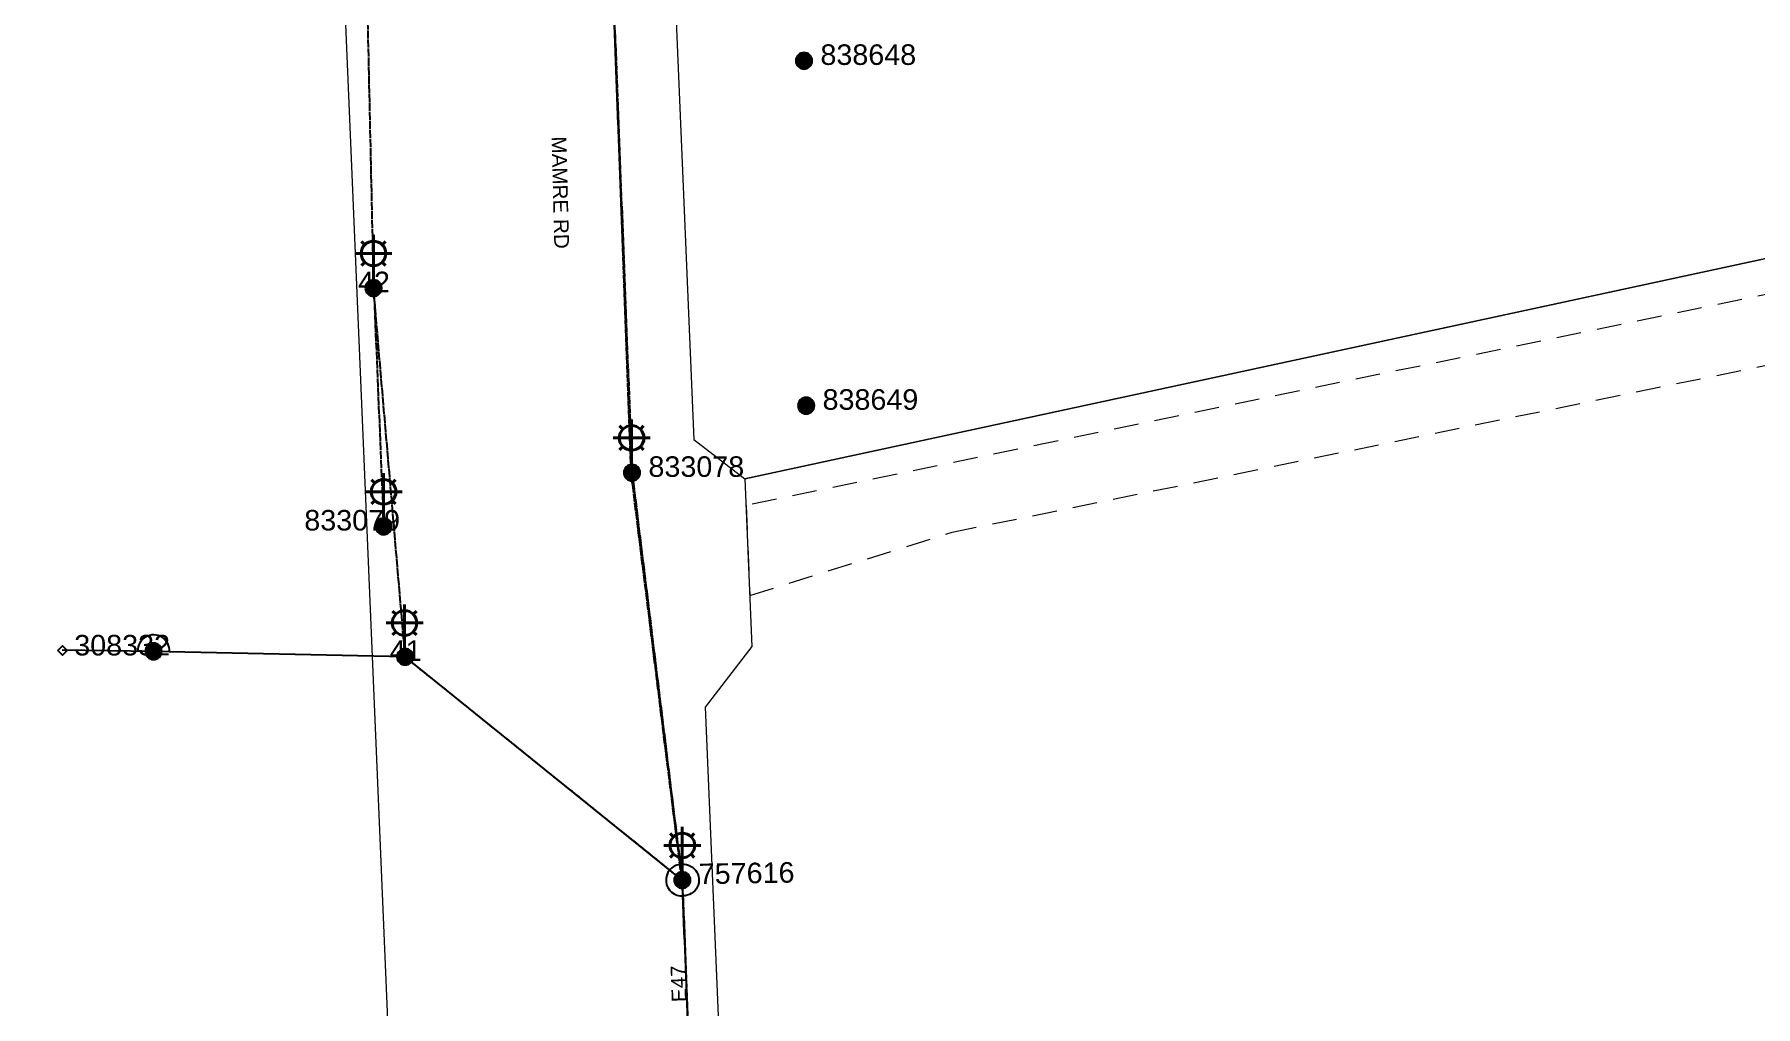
# Model space of a CAD drawing. Header units: metres. Extents: x 292510 to 295946, y 6251475 to 6256272.
# Drawn here: x 294106.5 to 294316, y 6255570.8 to 6255689.1 of the extents above; entities that cross this region are included whole.
import ezdxf
from ezdxf.enums import TextEntityAlignment as Align

# ---------------------------------------------------------------- set-up
doc = ezdxf.new("R2010")
doc.units = ezdxf.units.M
doc.linetypes.add('Cable Exist OH', pattern=[1, 1, 0])
doc.linetypes.add('Dash', pattern=[5, 3, -2])
doc.layers.get('0').update_dxf_attribs({"color": 6})
for name, color, linetype, lineweight in [('Cadastre Developer_SP_EXT', 9, 'Continuous', 5), ('Cadastre Land Parcels_SP_EXT', 7, 'Continuous', 5), ('Cadastre Roads_SP_EXT', 7, 'Continuous', 5)]:
    doc.layers.add(name, color=color, linetype=linetype, lineweight=lineweight)
for name, color, linetype in [('Equip_SP_SL_EXT', 7, 'Continuous'), ('Mains_HV_EXT', 7, 'Continuous'), ('Mains_LV_EXT', 7, 'Continuous'), ('Mains_SL_EXT', 7, 'Continuous'), ('Services_SP_EXT', 7, 'Continuous'), ('SupportsOH_SP_TR_HV_LV_SL_EXT', 7, 'Continuous')]:
    doc.layers.add(name, color=color, linetype=linetype)
doc.styles.add('iecARIAL', font='arial.ttf', dxfattribs={"height": 2})
doc.styles.add('POLE_LABEL', font='arial.ttf')
doc.styles.get("Standard").update_dxf_attribs({"font": 'arial.ttf'})

# ---------------------------------------------------------------- blocks, each defined once
blk = doc.blocks.new('SL_LANTERN_EXT')
at = {"lineweight": 40}
for p, q in [((0, 1.97), (0, 6.47)), ((-2.25, 4.22), (2.25, 4.22)), ((-1.46, 5.68), (-1.06, 5.28)), ((1.46, 5.68), (1.06, 5.28)), ((-1.46, 2.76), (-1.06, 3.16)), ((0, 0), (0, 2.72)), ((1.46, 2.76), (1.06, 3.16))]:
    blk.add_line(p, q, dxfattribs=at)
blk.add_circle((0, 4.22), 1.5, dxfattribs=at)
at = {"style": 'iecARIAL', "flags": 9}
blk.add_attdef('ASSET_NUM', (1.5, 1.5), '', height=2.5, dxfattribs=at)
for tag, p, height, flags in [('OPERATING_VOLTAGE', (0.98, -1.65), 0.2, 9), ('ORIENTATION', (0.98, -1.85), 0.2, 9), ('OWNED_BY', (0.98, -2.05), 0.2, 9), ('STATE', (0.98, -2.25), 0.2, 9), ('CONSTRUCTED_VOLTAGE', (0.98, -0.65), 0.2, 9), ('CONTROL_TYPE', (0.98, -0.85), 0.2, 9), ('LANTERN_PURPOSE', (0.98, -1.05), 0.2, 9), ('LANTERN_TYPE', (0.98, -1.25), 0.2, 9), ('NO_PHASES', (0.98, -1.45), 0.2, 9), ('LNUMBER', (2.18, -3.25), 2.5, 8), ('USAGE', (0.98, -2.45), 0.2, 9), ('CEXIST', (0.98, -2.65), 0.2, 9), ('CNEW', (0.98, -2.85), 0.2, 9), ('CNUMBER', (0.98, -3.05), 0.2, 9), ('CREMOVE', (0.98, -3.25), 0.2, 9), ('CREPLACE', (0.98, -3.45), 0.2, 9), ('LKINGHEIGHT', (0.98, -3.65), 0.2, 9), ('LBRACKET', (0.98, -3.85), 0.2, 9), ('LBRACKETVOCAB', (0.98, -4.05), 0.2, 9), ('LCATEGORY', (0.98, -4.25), 0.2, 9), ('LCHARGE1', (0.98, -4.45), 0.2, 9), ('LCHARGE1PERCENT', (0.98, -4.65), 0.2, 9), ('LCHARGE2', (0.98, -4.85), 0.2, 9), ('LCHARGE2PERCENT', (0.98, -5.05), 0.2, 9), ('LCHARGE3', (0.98, -5.25), 0.2, 9), ('LCHARGE3PERCENT', (0.98, -5.45), 0.2, 9), ('LEXIST', (0.98, -5.65), 0.2, 9), ('LLAMP', (0.98, -5.85), 0.2, 9), ('LLAMPVOCAB', (0.98, -6.05), 0.2, 9), ('LMAST', (0.98, -6.25), 0.2, 9), ('LMASTVOCAB', (0.98, -6.45), 0.2, 9), ('LNEW', (0.98, -6.65), 0.2, 9), ('LANTNUMBER', (0.98, -6.85), 0.2, 9), ('LOUTREACH', (0.98, -7.25), 0.2, 9), ('LOUTREACHVOCAB', (0.98, -7.45), 0.2, 9), ('LRATECODE', (0.98, -7.65), 0.2, 9), ('LREMOVE', (0.98, -7.85), 0.2, 9), ('LREPLACE', (0.98, -8.05), 0.2, 9), ('LTYPE', (0.98, -8.25), 0.2, 9), ('LTYPEVOCAB', (0.98, -8.45), 0.2, 9), ('STREETNAME', (0.98, -9.25), 0.2, 9), ('SUBURB', (0.98, -9.45), 0.2, 1), ('LEGEND', (0.98, -8.65), 0.2, 9), ('LOCATION', (0.98, -8.85), 0.2, 9), ('NOTES', (0.98, -9.05), 0.2, 9)]:
    blk.add_attdef(tag, p, '', height=height, dxfattribs=dict(flags=flags))
blk = doc.blocks.new('CCP_EXT')
at = {"flags": 9}
for tag, p in [('STATE', (0, -1.8)), ('NOTES', (0, -2))]:
    blk.add_attdef(tag, text='', height=0.2, dxfattribs=at).set_placement(p, align=Align.MIDDLE_LEFT)
blk.add_wipeout([(0, 0.57), (0.57, 0), (0, -0.57), (-0.57, 0)])
blk.add_lwpolyline([(-0.57, 0), (0, 0.57), (0.57, 0), (0, -0.57), (-0.57, 0)])
at = {"flags": 1}
blk.add_attdef('Z', (0, 0), '', height=0.2, dxfattribs=at)
at = {"flags": 9}
for tag, p in [('CCP_TYPE', (0, 0)), ('CONSTRUCTED_VOLTAGE', (0, -0.2)), ('OPERATING_VOLTAGE', (0, -0.6)), ('ORIENTATION', (0, -0.8)), ('OWNED_BY', (0, -1)), ('NO_PHASES', (0, -0.4)), ('USAGE', (0, -1.2)), ('LEGEND', (0, -1.4)), ('LIFE_SUPPORT', (0, -1.6))]:
    blk.add_attdef(tag, text='', height=0.2, dxfattribs=at).set_placement(p, align=Align.MIDDLE_LEFT)
blk = doc.blocks.new('POLE_EXT')
blk.add_hatch(color=256).paths.add_polyline_path([(-1, 0, 1), (1, 0, 1)])
blk.add_lwpolyline([(-1, 0, 1), (1, 0, 1)], format="xyb", close=True)
for tag, height, flags, p in [('pNumber', 2.5, 8, (-17.84, 2.07)), ('OWNED_BY', 0.2, 9, (1.35, -0.4)), ('SPECIAL_USE', 0.2, 9, (1.35, -0.8)), ('STATE', 0.2, 9, (1.35, -1)), ('cLV', 0.2, 9, (1.35, -1.4)), ('hDepth', 0.2, 9, (1.35, -1.6)), ('hDia', 0.2, 9, (1.35, -1.8)), ('cHV', 0.2, 9, (1.35, -2)), ('PARENT', 0.2, 9, (1.35, -0.6)), ('USAGE', 0.2, 9, (1.35, -1.2)), ('cLinedev', 0.2, 9, (1.35, -3.4)), ('pExisting', 0.2, 9, (1.35, -3.8)), ('LBRACKET', 0.2, 9, (1.35, -2.2)), ('LExisting', 0.2, 9, (1.35, -2.4)), ('LANTNUMBER', 0.2, 9, (1.35, -2.6)), ('LOther', 0.2, 9, (1.35, -2.8)), ('LRemove', 0.2, 9, (1.35, -3)), ('LEGEND', 0.2, 9, (1.35, -3.2)), ('LOCATION', 0.2, 9, (1.35, -3.6)), ('PFNUMBER', 0.2, 9, (1.35, -4)), ('NEWPFNUMBER', 0.2, 9, (1.35, -4.2)), ('pFooting', 0.2, 9, (1.35, -4.4)), ('pNew', 0.2, 9, (1.35, -4.6)), ('pRelocate', 0.2, 9, (1.35, -5)), ('pRemove', 0.2, 9, (1.35, -5.2)), ('pReplace', 0.2, 9, (1.35, -5.4)), ('pStay', 0.2, 9, (1.35, -5.6)), ('pType', 0.2, 9, (1.35, -5.8)), ('cspan', 0.2, 9, (1.35, -6)), ('STREETNAME', 0.2, 9, (1.35, -6.2)), ('SUBURB', 0.2, 9, (1.35, -6.4)), ('OPERATED_BY', 0.2, 9, (1.36, -7.01)), ('NOTES', 0.2, 9, (1.35, -6.6)), ('MAINTAINED_BY', 0.2, 9, (1.36, -6.81))]:
    blk.add_attdef(tag, text='', height=height, dxfattribs=dict(flags=flags)).set_placement(p, align=Align.MIDDLE_LEFT)
at = {"style": 'POLE_LABEL'}
for tag, height, flags, p in [('ASSET_NUM', 2.5, 8, (2, 2)), ('STRUCTURE_PLANT_NUMBER', 0.2, 9, (1.35, 0.03)), ('STREET_CODE', 0.2, 9, (1.35, -0.2))]:
    blk.add_attdef(tag, text='', height=height, dxfattribs=dict(at, flags=flags)).set_placement(p, align=Align.MIDDLE_LEFT)
at = {"flags": 1}
blk.add_attdef('Z', (1.35, -7.33), '', height=0.2, dxfattribs=at)

msp = doc.modelspace()

# ---------------------------------------------------------------- linework, layer by layer
at = {"layer": 'Cadastre Developer_SP_EXT', "linetype": 'Dash'}
msp.add_lwpolyline([(294193.12, 6255631.77), (294193.58, 6255620.8), (294218.2, 6255628.5), (294377.34, 6255661.15), (294377.98, 6255670), (294193.12, 6255631.77)], close=True, dxfattribs=at)
at = {"layer": 'Cadastre Land Parcels_SP_EXT', "linetype": 'Continuous'}
for points in [[(294179.64, 6255808.48), (294179.72, 6255807.1), (294186.77, 6255639.78), (294192.98, 6255634.99), (294378.33, 6255675), (294490.03, 6255699.13), (294483.11, 6255744.08), (294450.42, 6255788.04), (294435.76, 6255792.99), (294427.78, 6255785.9), (294338.3, 6255926.85), (294179.64, 6255808.48)], [(294139.56, 6255805.06), (294137.35, 6255844.32), (294003.55, 6255836.77), (294005.73, 6255661.39), (294055.56, 6255654.53), (294059.87, 6255562.22), (294150.33, 6255549.91), (294146.47, 6255641.24), (294145.09, 6255674.01), (294140.47, 6255783.4), (294139.56, 6255805.06)], [(294359.46, 6255519.96), (294368.84, 6255539.78), (294378.33, 6255675), (294192.98, 6255634.99), (294193.84, 6255614.6), (294188.14, 6255607.21), (294190.37, 6255554.21), (294201.05, 6255543.01), (294217.53, 6255525.36), (294330.42, 6255509.57), (294359.46, 6255519.96)]]:
    msp.add_lwpolyline(points, close=True, dxfattribs=at)
at = {"layer": 'Mains_HV_EXT', "linetype": 'Cable Exist OH'}
for points in [[(294174.09, 6255748.77), (294177.08, 6255691.28), (294179.24, 6255635.8), (294185.34, 6255586.16)], [(294185.35, 6255586.21), (294185.36, 6255586.15), (294186.39, 6255559.06)]]:
    msp.add_lwpolyline(points, dxfattribs=at)
at = {"layer": 'Mains_HV_EXT', "linetype": 'Continuous'}
msp.add_lwpolyline([(294185.07, 6255588.06, 0.976293), (294185.43, 6255584.23)], format="xyb", dxfattribs=at)
at = {"layer": 'Mains_LV_EXT', "linetype": 'Cable Exist OH'}
for points in [[(294185.29, 6255586.3), (294179.13, 6255635.76), (294177.08, 6255691.28), (294174.09, 6255748.69), (294172.58, 6255804.95)], [(294186.42, 6255559.16), (294185.36, 6255586.15)]]:
    msp.add_lwpolyline(points, dxfattribs=at)
at = {"layer": 'Mains_LV_EXT', "linetype": 'Continuous'}
for points in [[(294122.93, 6255613.94, 1.044653), (294119.07, 6255614.03)], [(294185.07, 6255588.06, -1.108874), (294185.43, 6255584.23)]]:
    msp.add_lwpolyline(points, format="xyb", dxfattribs=at)
at = {"layer": 'Mains_SL_EXT', "linetype": 'Cable Exist OH'}
for points in [[(294146.54, 6255713.79), (294147.77, 6255658.22)], [(294177.01, 6255691.3), (294179.21, 6255635.8)], [(294151.64, 6255613.32), (294151.63, 6255613.33), (294147.77, 6255658.22)], [(294147.8, 6255658.21), (294149, 6255629.37)], [(294185.36, 6255586.15), (294179.24, 6255635.74)], [(294185.36, 6255586.15), (294151.64, 6255613.32)], [(294186.42, 6255559.06), (294185.36, 6255586.15)]]:
    msp.add_lwpolyline(points, dxfattribs=at)
at = {"layer": 'Services_SP_EXT'}
msp.add_lwpolyline([(294185.36, 6255586.15), (294151.63, 6255613.33), (294121, 6255614)], dxfattribs=at)

# ---------------------------------------------------------------- block references
at = {"layer": 'Equip_SP_SL_EXT'}
for p in [(294147.77, 6255658.22), (294179.19, 6255635.76), (294149, 6255629.2), (294151.55, 6255613.23), (294185.36, 6255586.15)]:
    msp.add_blockref('SL_LANTERN_EXT', p, dxfattribs=at)
at = {"layer": 'SupportsOH_SP_TR_HV_LV_SL_EXT'}
ref = msp.add_blockref('POLE_EXT', (294200.17, 6255685.89), dxfattribs=at)
ref.add_attrib('ASSET_NUM', '838648', dxfattribs={"layer": '0', "height": 2.5, "style": 'POLE_LABEL'}).set_placement((294202.17, 6255686.64), align=Align.MIDDLE_LEFT)
ref = msp.add_blockref('POLE_EXT', (294147.77, 6255658.22), dxfattribs=at)
ref.add_attrib('ASSET_NUM', '42', dxfattribs={"layer": '0', "height": 2.5, "style": 'POLE_LABEL'}).set_placement((294149.77, 6255658.97), align=Align.MIDDLE_RIGHT)
ref = msp.add_blockref('POLE_EXT', (294200.43, 6255643.91), dxfattribs=at)
ref.add_attrib('ASSET_NUM', '838649', dxfattribs={"layer": '0', "height": 2.5, "style": 'POLE_LABEL'}).set_placement((294202.43, 6255644.66), align=Align.MIDDLE_LEFT)
ref = msp.add_blockref('POLE_EXT', (294179.24, 6255635.74), dxfattribs=at)
ref.add_attrib('ASSET_NUM', '833078', dxfattribs={"layer": '0', "height": 2.5, "style": 'POLE_LABEL'}).set_placement((294181.24, 6255636.49), align=Align.MIDDLE_LEFT)
ref = msp.add_blockref('POLE_EXT', (294149, 6255629.21), dxfattribs=at)
ref.add_attrib('ASSET_NUM', '833079', dxfattribs={"layer": '0', "height": 2.5, "style": 'POLE_LABEL'}).set_placement((294151, 6255629.96), align=Align.MIDDLE_RIGHT)
ref = msp.add_blockref('POLE_EXT', (294151.63, 6255613.33), dxfattribs=at)
ref.add_attrib('ASSET_NUM', '41', dxfattribs={"layer": '0', "height": 2.5, "style": 'POLE_LABEL'}).set_placement((294153.63, 6255614.08), align=Align.MIDDLE_RIGHT)
ref = msp.add_blockref('POLE_EXT', (294185.36, 6255586.15), dxfattribs=at)
ref.add_attrib('ASSET_NUM', '757616', dxfattribs={"layer": '0', "height": 2.5, "rotation": 1, "style": 'POLE_LABEL'}).set_placement((294187.36, 6255586.9), align=Align.MIDDLE_LEFT)

# ---------------------------------------------------------------- texts
at = {"layer": 'Cadastre Roads_SP_EXT'}
msp.add_text('MAMRE RD', height=1.8, rotation=271.4054, dxfattribs=at).set_placement((294169.45, 6255676.67))
at = {"layer": 'Mains_LV_EXT'}
msp.add_text('E47', height=1.8, rotation=92.1707, dxfattribs=at).set_placement((294185.89, 6255571.33))

# ---------------------------------------------------------------- next in the draw order: block references
at = {"layer": 'Services_SP_EXT'}
msp.add_blockref('CCP_EXT', (294109.9, 6255614.12), dxfattribs=at)

# ---------------------------------------------------------------- next in the draw order: linework, layer by layer
msp.add_lwpolyline([(294121, 6255614), (294109.89, 6255614.15)], dxfattribs=at)

# ---------------------------------------------------------------- next in the draw order: block references
at = {"layer": 'SupportsOH_SP_TR_HV_LV_SL_EXT'}
ref = msp.add_blockref('POLE_EXT', (294121, 6255614), dxfattribs=at)
ref.add_attrib('ASSET_NUM', '308332', dxfattribs={"layer": '0', "height": 2.5, "style": 'POLE_LABEL'}).set_placement((294123, 6255614.75), align=Align.MIDDLE_RIGHT)

doc.saveas('drawing.dxf')
